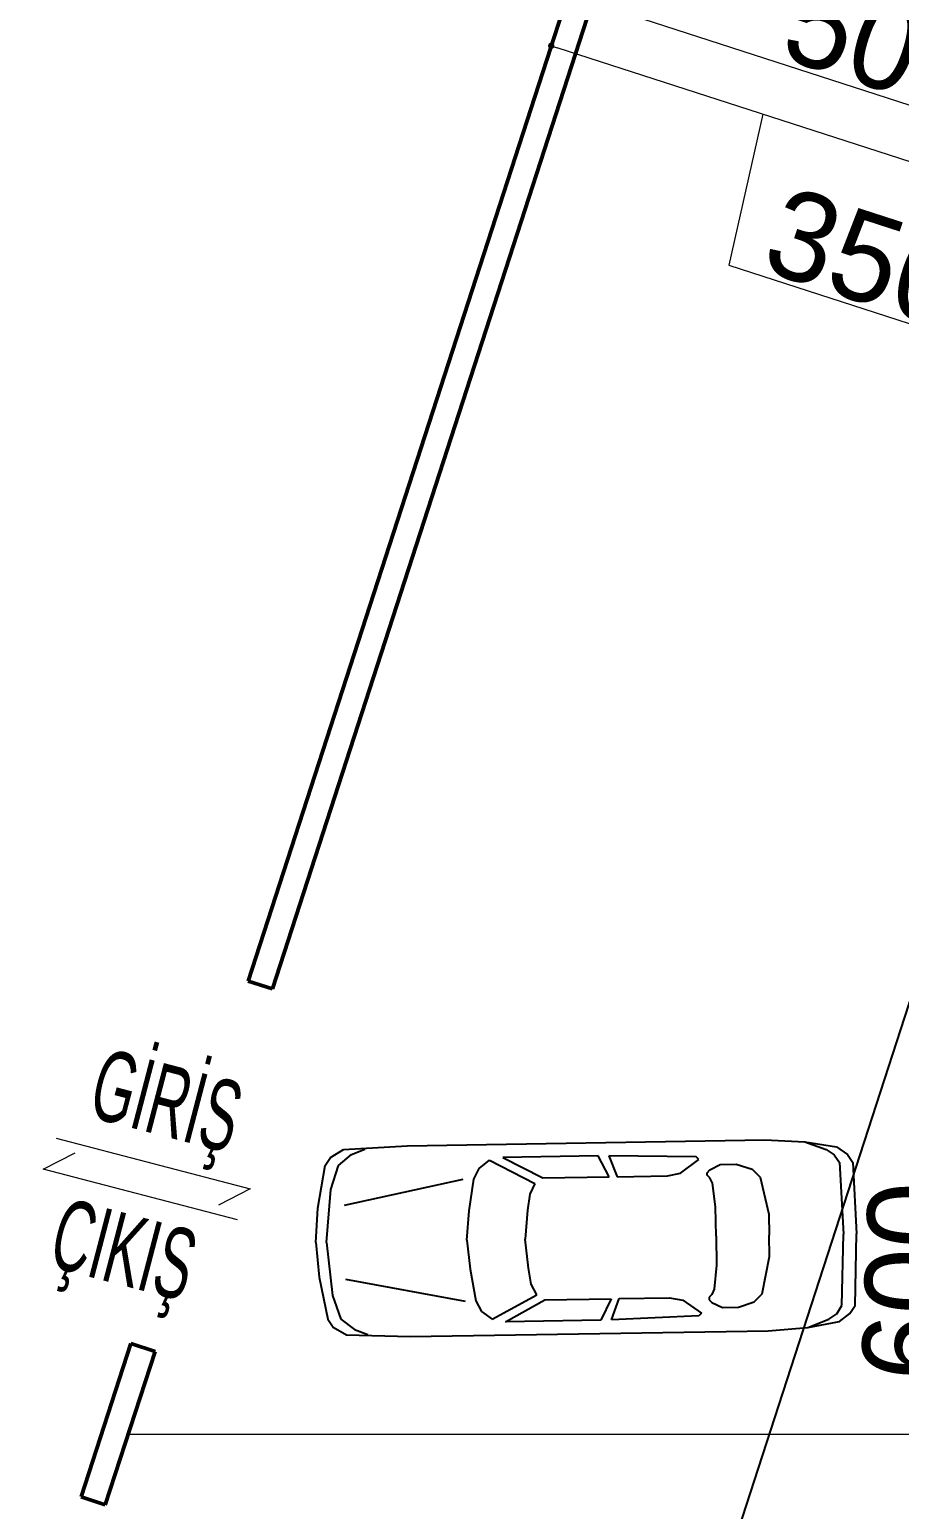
# Model space of a CAD drawing. Header units: centimetres. Extents: x 63871 to 181827, y -95930 to 42199.
# Drawn here: x 171657 to 172341, y 37134 to 38299 of the extents above; entities that cross this region are included whole.
import ezdxf

# ---------------------------------------------------------------- set-up
doc = ezdxf.new("R2010")
doc.units = ezdxf.units.CM
for name, color, linetype, lineweight in [('A-AREA-IDEN', 7, 'Continuous', 9), ('ARA SINIRLAR', 225, 'Continuous', 15), ('OLUK', 222, 'Continuous', 15), ('PARSEL SINIRI', 12, 'Continuous', 50), ('ÇEKME MESAFESİ', 5, 'Continuous', 25)]:
    doc.layers.add(name, color=color, linetype=linetype, lineweight=lineweight)
doc.layers.add('Dıış Ölçü', color=140, linetype='Continuous')
doc.layers.add('furn', color=7, linetype='Continuous')
doc.styles.add('Arial', font='Arial.ttf', dxfattribs={"height": 250})
doc.styles.add('RomanS', font='')
doc.styles.get('RomanS').set_extended_font_data('Stylus BT')
doc.dimstyles.new('BÖYÜK', dxfattribs={"dimtxt": 70, "dimasz": 5, "dimexe": 5, "dimexo": 5, "dimgap": 2, "dimtad": 3, "dimdec": 0, "dimzin": 0, "dimdsep": 46, "dimtxsty": 'RomanS', "dimblk": 'DOT', "dimcen": 5, "dimadec": 0, "dimazin": 0, "dimtfac": 1, "dimtdec": 0, "dimtix": 1, "dimtofl": 0, "dimtmove": 1, "dimatfit": 0, "dimldrblk": 'DOT', "dimfxl": 10, "dimfxlon": 1, "dimtolj": 1, "dimtzin": 0, "dimarcsym": 0})

# ---------------------------------------------------------------- blocks, each defined once
blk = doc.blocks.new('02PCAR03')
at = {"color": 0, "linetype": 'ByBlock'}
for p, q in [((-185, 35), (-197, 33)), ((-185, 35), (-193, 32)), ((-170, 36), (-185, 35)), ((-35, 36), (-170, 36)), ((-11, 35), (-35, 36)), ((-14, 33), (-19, 35)), ((-6, 32), (-11, 35)), ((-201, 30), (-203, 27)), ((-197, 33), (-201, 30)), ((-196, 30), (-198, 27)), ((-193, 32), (-196, 30)), ((-145, 29), (-144, 30)), ((-138, 24), (-145, 29)), ((-144, 30), (-111, 31)), ((-111, 31), (-114, 23)), ((-111, 23), (-107, 31)), ((-107, 31), (-71, 31)), ((-71, 31), (-86, 23)), ((-66, 30), (-83, 21)), ((-62, 27), (-66, 30)), ((-9, 29), (-14, 33)), ((-6, 20), (-9, 29)), ((-4, 29), (-6, 32)), ((-1, 13), (-4, 29)), ((-203, 27), (-204, 0)), ((-198, 27), (-199, 0)), ((-165, 25), (-168, 22)), ((-159, 27), (-165, 25)), ((-153, 27), (-159, 27)), ((-149, 25), (-153, 27)), ((-148, 24), (-149, 25)), ((-149, 22), (-148, 23)), ((-148, 23), (-148, 24)), ((-133, 23), (-138, 24)), ((-114, 23), (-133, 23)), ((-86, 23), (-111, 23)), ((-60, 23), (-62, 27)), ((-58, 11), (-60, 23)), ((-11, 14), (-56, 23)), ((-168, 22), (-171, 8)), ((-151, 11), (-150, 20)), ((-150, 20), (-149, 22)), ((-83, 21), (-81, 17)), ((-81, 17), (-80, 11)), ((-4, 0), (-6, 20)), ((0, 0), (-1, 13)), ((-171, 8), (-171, 0)), ((-151, 0), (-151, 11)), ((-80, 11), (-79, 0)), ((-57, 0), (-58, 11)), ((-203, -27), (-204, 0)), ((-198, -27), (-199, 0)), ((-171, -8), (-171, 0)), ((-151, 0), (-151, -11)), ((-80, -11), (-79, 0)), ((-57, 0), (-58, -11)), ((-4, 0), (-6, -20)), ((0, 0), (-1, -13)), ((-168, -22), (-171, -8)), ((-151, -11), (-150, -20)), ((-81, -17), (-80, -11)), ((-58, -11), (-60, -23)), ((-11, -14), (-56, -23)), ((-1, -13), (-4, -29)), ((-165, -25), (-168, -22)), ((-150, -20), (-149, -22)), ((-149, -22), (-148, -23)), ((-83, -21), (-81, -17)), ((-66, -30), (-83, -21)), ((-6, -20), (-9, -29)), ((-201, -30), (-203, -27)), ((-196, -30), (-198, -27)), ((-159, -27), (-165, -25)), ((-153, -27), (-159, -27)), ((-149, -25), (-153, -27)), ((-148, -24), (-149, -25)), ((-148, -23), (-148, -24)), ((-138, -24), (-145, -29)), ((-133, -23), (-138, -24)), ((-114, -23), (-133, -23)), ((-111, -31), (-114, -23)), ((-86, -23), (-111, -23)), ((-111, -23), (-107, -31)), ((-71, -31), (-86, -23)), ((-62, -27), (-66, -30)), ((-60, -23), (-62, -27)), ((-197, -33), (-201, -30)), ((-185, -35), (-197, -33)), ((-193, -32), (-196, -30)), ((-185, -35), (-193, -32)), ((-145, -29), (-144, -30)), ((-144, -30), (-111, -31)), ((-107, -31), (-71, -31)), ((-14, -33), (-19, -35)), ((-9, -29), (-14, -33)), ((-6, -32), (-11, -35)), ((-4, -29), (-6, -32)), ((-170, -36), (-185, -35)), ((-35, -36), (-170, -36)), ((-11, -35), (-35, -36))]:
    blk.add_line(p, q, dxfattribs=at)
blk = doc.blocks.new('_Dot')
at = {"color": 0, "linetype": 'ByBlock', "lineweight": -2}
blk.add_line((-0.5, 0), (-1, 0), dxfattribs=at)
at = {"color": 0, "linetype": 'ByBlock', "const_width": 0.5}
blk.add_lwpolyline([(-0.25, 0, 1), (0.25, 0, 1)], format="xyb", close=True, dxfattribs=at)
blk = doc.blocks.new('*D393')
at = {"layer": 'Defpoints', "color": 0, "transparency": 16777216}
for p in [(-5871.4, 23396.1), (-5871.4, 23396.1), (-5395.8, 23242.1)]:
    blk.add_point(p, dxfattribs=at)
at = {"layer": 'Dıış Ölçü', "color": 0, "lineweight": -2, "transparency": 16777216}
for p, q in [((-5871.4, 23396.1), (-5873, 23391.3)), ((-5400.5, 23243.6), (-5866.7, 23394.6)), ((-5395.8, 23242.1), (-5397.3, 23237.3))]:
    blk.add_line(p, q, dxfattribs=at)
at = {"layer": 'Dıış Ölçü', "color": 0, "lineweight": -2, "transparency": 16777216, "xscale": 5, "yscale": 5, "zscale": 5}
for p, rotation in [((-5871.4, 23396.1), 162.0571909571579), ((-5395.8, 23242.1), 342.0571909571579)]:
    blk.add_blockref('_Dot', p, dxfattribs=dict(at, rotation=rotation))
at = {"layer": 'Dıış Ölçü', "color": 0, "transparency": 16777216, "insert": (-5621.6, 23356), "char_height": 70, "attachment_point": 5, "rotation": 342.0572, "style": 'RomanS'}
blk.add_mtext('\\A1;500', dxfattribs=at)
blk = doc.blocks.new('*D354')
at = {"layer": 'Defpoints', "color": 0, "transparency": 16777216}
for p in [(-5552.5, 22681.6), (-5552.5, 22681.6), (-5574.7, 22081.6)]:
    blk.add_point(p, dxfattribs=at)
at = {"layer": 'Dıış Ölçü', "color": 0, "lineweight": -2, "transparency": 16777216}
for p, q in [((-5574.6, 22086.6), (-5552.6, 22676.6)), ((-5552.5, 22681.6), (-5557.5, 22681.8)), ((-5574.7, 22081.6), (-5579.7, 22081.7))]:
    blk.add_line(p, q, dxfattribs=at)
at = {"layer": 'Dıış Ölçü', "color": 0, "lineweight": -2, "transparency": 16777216, "xscale": 5, "yscale": 5, "zscale": 5}
for p, rotation in [((-5552.5, 22681.6), 87.87319319481436), ((-5574.7, 22081.6), 267.8731931948143)]:
    blk.add_blockref('_Dot', p, dxfattribs=dict(at, rotation=rotation))
at = {"layer": 'Dıış Ölçü', "color": 0, "transparency": 16777216, "insert": (-5602.1, 22383), "char_height": 70, "attachment_point": 5, "rotation": 87.8732, "style": 'RomanS'}
blk.add_mtext('\\A1;600', dxfattribs=at)
blk = doc.blocks.new('*D388')
at = {"layer": 'Defpoints', "color": 0, "transparency": 16777216}
for p in [(-5884.5, 23355.8), (-5884.5, 23355.8), (-5551.5, 23248)]:
    blk.add_point(p, dxfattribs=at)
at = {"layer": 'Dıış Ölçü', "color": 0, "lineweight": -2, "transparency": 16777216}
for p, q in [((-5884.5, 23355.8), (-5883, 23360.5)), ((-5556.3, 23249.5), (-5879.7, 23354.2)), ((-5718, 23301.9), (-5744.7, 23183.1)), ((-5551.5, 23248), (-5550, 23252.7)), ((-5744.7, 23183.1), (-5551.8, 23120.6))]:
    blk.add_line(p, q, dxfattribs=at)
at = {"layer": 'Dıış Ölçü', "color": 0, "lineweight": -2, "transparency": 16777216, "xscale": 5, "yscale": 5, "zscale": 5}
for p, rotation in [((-5884.5, 23355.8), 162.0571909571584), ((-5551.5, 23248), 342.0571909571584)]:
    blk.add_blockref('_Dot', p, dxfattribs=dict(at, rotation=rotation))
at = {"layer": 'Dıış Ölçü', "color": 0, "transparency": 16777216, "insert": (-5636.3, 23188.7), "char_height": 70, "attachment_point": 5, "rotation": 342.0572, "style": 'RomanS'}
blk.add_mtext('\\A1;350', dxfattribs=at)
blk = doc.blocks.new('VAZİYET PLANI')
at = {"layer": 'A-AREA-IDEN'}
for p, q in [((-6274.2, 22495.8), (-6121.3, 22455.9)), ((-6284.3, 22471.3), (-6259.2, 22484.3)), ((-6131.4, 22431.4), (-6284.3, 22471.3)), ((-6121.3, 22455.9), (-6146.4, 22442.9))]:
    blk.add_line(p, q, dxfattribs=at)
at = {"layer": 'ARA SINIRLAR'}
blk.add_line((-3415.6, 22262.4), (-6217.5, 22262.4), dxfattribs=at)
at = {"layer": 'PARSEL SINIRI'}
for p, q in [((-6103.9, 22613.3), (-6122.9, 22619.4)), ((-6196.3, 22327.9), (-6215.4, 22334)), ((-6235.4, 22207.1), (-6254.4, 22213.3))]:
    blk.add_line(p, q, dxfattribs=at)
for points in [[(-2861.8, 23894.3), (-3251.6, 24065.6), (-5761.6, 23670.4), (-6103.9, 22613.3)], [(-5776.8, 23688.2), (-6122.9, 22619.4)], [(-6215.4, 22334), (-6254.4, 22213.3)], [(-6196.3, 22327.9), (-6235.4, 22207.1)]]:
    blk.add_lwpolyline(points, dxfattribs=at)
at = {"layer": 'ÇEKME MESAFESİ'}
blk.add_lwpolyline([(-5.6, 5331.8), (308.6, 12485.4), (476.4, 16330.3), (575.8, 18602.2), (644.3, 20161.8), (725.5, 22011.2), (669.5, 22083.7), (-509.4, 22336), (-584.9, 22369.2), (-3315.9, 23569.5), (-5395.8, 23242.1), (-6367.1, 20242.3), (-7120.6, 17916.2), (-7587.4, 16475.5), (-8434, 13860.9), (-9144.4, 11733.8), (-10236, 8787.8)], dxfattribs=at)
at = {"layer": 'furn', "linetype": 'Continuous', "xscale": 2.086125961570064, "yscale": 2.086125961570064, "zscale": 2.086125961570064, "rotation": 180.9296038315417}
blk.add_blockref('02PCAR03', (-6069.7, 22413.5), dxfattribs=at)
at = {"layer": 'A-AREA-IDEN', "style": 'Arial', "width": 0.55}
for s, p in [('GİRİŞ', (-6250.6, 22513.2)), ('ÇIKIŞ', (-6281.9, 22395.4))]:
    blk.add_text(s, height=55.8, rotation=345.377, dxfattribs=at).set_placement(p)
at = {"layer": 'Dıış Ölçü'}
for p1, p2, picture, middle in [((-5395.8, 23242.1), (-5871.4, 23396.1), '*D393', (-5621.6, 23356)), ((-5574.7, 22081.6), (-5552.5, 22681.6), '*D354', (-5602.1, 22383))]:
    dim = blk.add_aligned_dim(p1=p1, p2=p2, distance=0, dimstyle='BÖYÜK', dxfattribs=at)
    dim.commit()
    dim.dimension.update_dxf_attribs({"geometry": picture, "text_midpoint": middle})
dim = blk.add_linear_dim(base=(-5884.5, 23355.8), p1=(-5551.5, 23248), p2=(-5884.5, 23355.8), angle=162.0572, dimstyle='BÖYÜK', dxfattribs=at)
dim.commit()
dim.dimension.update_dxf_attribs({"geometry": '*D388', "text_midpoint": (-5742.8, 23182.5), "dimtype": 161})

msp = doc.modelspace()

# ---------------------------------------------------------------- block references
at = {"layer": 'OLUK'}
msp.add_blockref('VAZİYET PLANI', (177951.9, 14930.1), dxfattribs=at)

doc.saveas('drawing.dxf')
